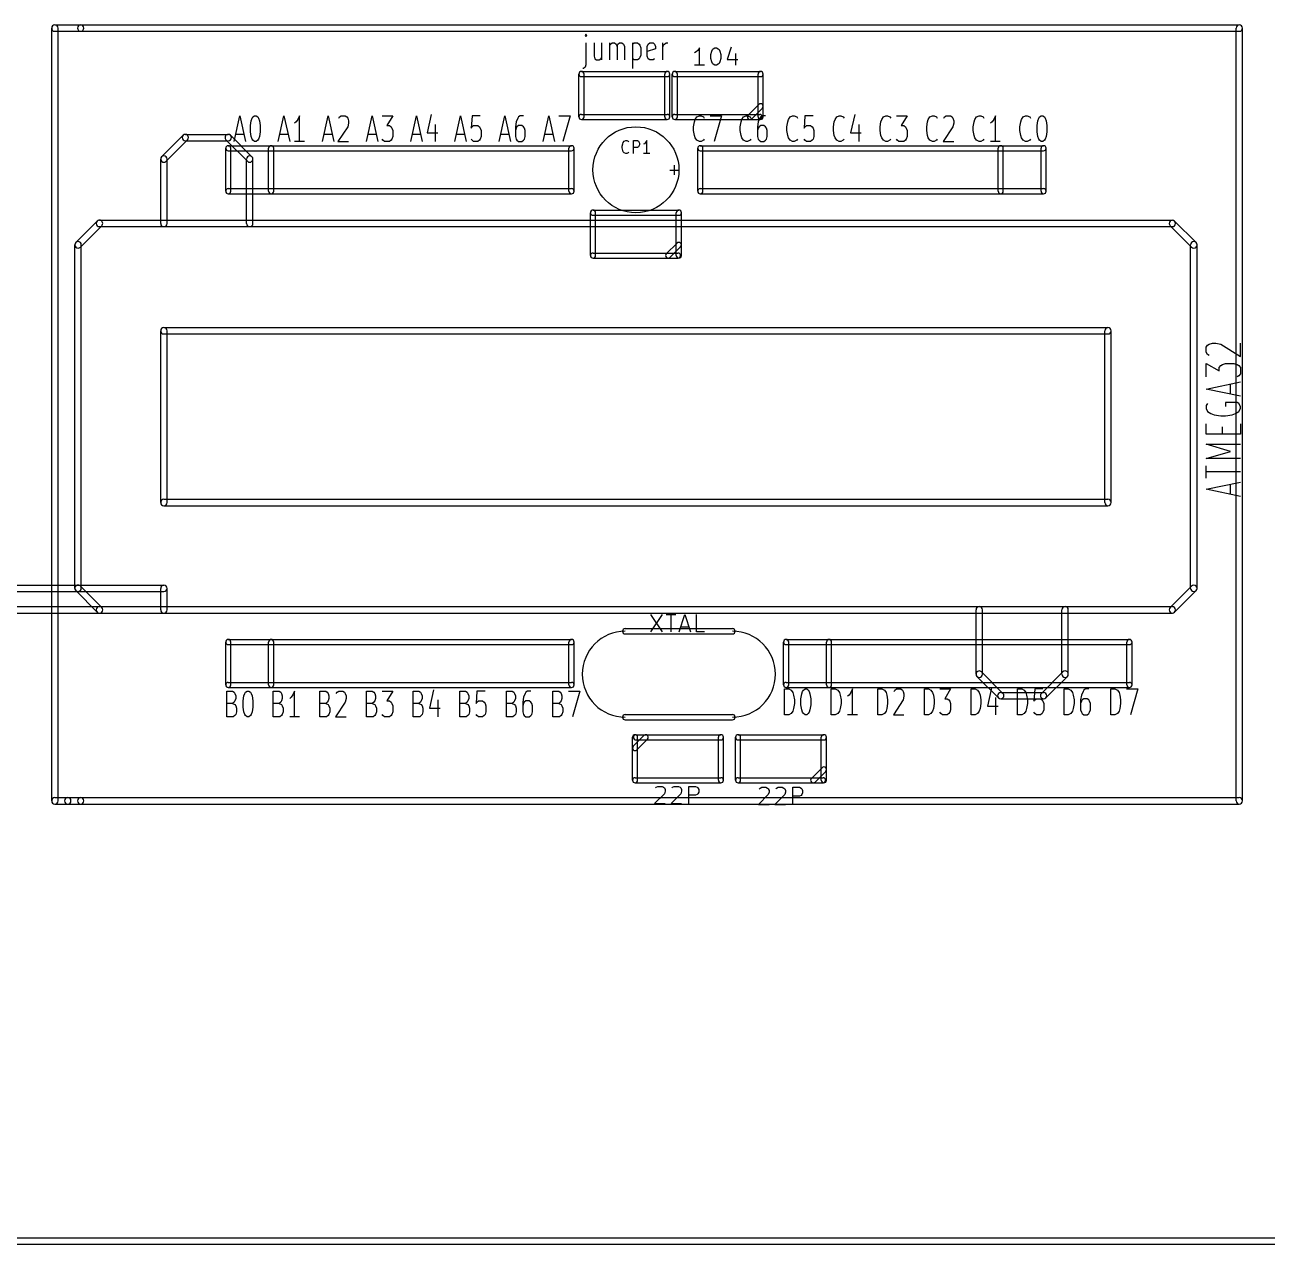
# Model space of a CAD drawing. Extents: x 6675 to 110575, y 15345 to 73745.
# Drawn here: x 53200 to 82149, y 15345 to 43745 of the extents above; entities that cross this region are included whole.
import ezdxf

# ---------------------------------------------------------------- set-up
doc = ezdxf.new("R2010")
doc.units = 0
doc.layers.add('BLACK', color=1, linetype='CONTINUOUS')

msp = doc.modelspace()

# ---------------------------------------------------------------- linework, layer by layer
at = {"layer": 'BLACK'}
for p, q in [((53900, 43745), (54500, 43745)), ((54500, 43745), (81500, 43745)), ((53825, 25670), (53825, 43670)), ((53900, 43595), (54500, 43595)), ((53975, 25670), (53975, 43670)), ((54500, 43595), (81500, 43595)), ((66276, 43527), (66257, 43499)), ((66257, 43499), (66276, 43470)), ((66295, 43499), (66276, 43527)), ((66276, 43527), (66276, 43470)), ((66276, 43470), (66295, 43499)), ((81425, 25670), (81425, 43670)), ((81575, 25670), (81575, 43670)), ((66276, 43327), (66276, 42813)), ((66466, 43327), (66466, 43013)), ((66638, 43327), (66638, 42927)), ((66828, 42927), (66828, 43327)), ((66828, 43270), (66847, 43299)), ((66847, 43299), (66885, 43327)), ((66885, 43327), (66943, 43327)), ((66943, 43327), (66981, 43299)), ((66981, 43299), (67000, 43241)), ((67000, 43241), (67019, 43299)), ((67000, 43241), (67000, 42927)), ((67019, 43299), (67057, 43327)), ((67057, 43327), (67114, 43327)), ((67114, 43327), (67152, 43299)), ((67152, 43299), (67171, 43241)), ((67171, 43241), (67171, 42927)), ((67361, 43327), (67361, 42727)), ((67361, 43299), (67399, 43327)), ((67399, 43327), (67476, 43327)), ((67476, 43327), (67514, 43299)), ((67514, 43299), (67533, 43270)), ((67533, 43270), (67552, 43213)), ((67552, 43213), (67552, 43041)), ((67704, 43241), (67723, 43299)), ((67704, 43013), (67704, 43241)), ((67895, 43184), (67704, 43127)), ((67723, 43299), (67761, 43327)), ((67761, 43327), (67838, 43327)), ((67838, 43327), (67876, 43299)), ((67876, 43299), (67895, 43241)), ((67895, 43241), (67895, 43184)), ((68066, 42927), (68066, 43327)), ((68066, 43213), (68085, 43270)), ((68085, 43270), (68104, 43299)), ((68104, 43299), (68142, 43327)), ((68142, 43327), (68181, 43327)), ((68881, 43151), (68843, 43113)), ((68919, 43208), (68881, 43151)), ((68919, 42808), (68919, 43208)), ((69205, 43132), (69224, 43170)), ((69224, 43170), (69243, 43189)), ((69243, 43189), (69281, 43208)), ((69281, 43208), (69320, 43208)), ((69320, 43208), (69358, 43189)), ((69358, 43189), (69377, 43170)), ((69377, 43170), (69396, 43132)), ((69662, 43227), (69567, 42941)), ((66466, 43013), (66485, 42956)), ((66485, 42956), (66523, 42927)), ((66523, 42927), (66581, 42927)), ((66581, 42927), (66619, 42956)), ((66619, 42956), (66638, 42984)), ((67399, 42927), (67361, 42956)), ((67476, 42927), (67399, 42927)), ((67514, 42956), (67476, 42927)), ((67533, 42984), (67514, 42956)), ((67552, 43041), (67533, 42984)), ((67723, 42956), (67704, 43013)), ((67761, 42927), (67723, 42956)), ((67838, 42927), (67761, 42927)), ((67876, 42956), (67838, 42927)), ((68843, 43113), (68805, 43094)), ((69186, 43056), (69205, 43132)), ((69186, 42960), (69186, 43056)), ((69205, 42884), (69186, 42960)), ((69224, 42846), (69205, 42884)), ((69243, 42827), (69224, 42846)), ((69377, 42846), (69358, 42827)), ((69396, 42884), (69377, 42846)), ((69396, 43132), (69415, 43056)), ((69415, 42960), (69396, 42884)), ((69415, 43056), (69415, 42960)), ((69567, 42941), (69815, 42941)), ((69758, 43075), (69758, 42808)), ((66110, 41600), (66110, 42600)), ((66170, 42660), (68170, 42660)), ((66219, 42727), (66200, 42727)), ((66257, 42756), (66219, 42727)), ((66230, 41600), (66230, 42600)), ((66276, 42813), (66257, 42756)), ((68110, 41600), (68110, 42600)), ((68230, 41600), (68230, 42600)), ((68285, 41600), (68285, 42600)), ((68345, 42660), (70345, 42660)), ((68405, 41600), (68405, 42600)), ((69034, 42808), (68805, 42808)), ((69281, 42808), (69243, 42827)), ((69320, 42808), (69281, 42808)), ((69358, 42827), (69320, 42808)), ((70285, 41600), (70285, 42600)), ((70405, 41600), (70405, 42600)), ((66170, 42540), (68170, 42540)), ((68345, 42540), (70345, 42540)), ((70302, 41892), (70053, 41643)), ((70387, 41807), (70138, 41558)), ((58075, 41027), (58208, 41627)), ((58208, 41627), (58342, 41027)), ((58456, 41399), (58475, 41513)), ((58456, 41256), (58456, 41399)), ((58475, 41513), (58494, 41570)), ((58494, 41570), (58513, 41599)), ((58513, 41599), (58551, 41627)), ((58551, 41627), (58590, 41627)), ((58590, 41627), (58628, 41599)), ((58628, 41599), (58647, 41570)), ((58647, 41570), (58666, 41513)), ((58666, 41513), (58685, 41399)), ((58685, 41399), (58685, 41256)), ((59104, 41027), (59237, 41627)), ((59237, 41627), (59371, 41027)), ((59523, 41484), (59485, 41456)), ((59561, 41541), (59523, 41484)), ((59599, 41627), (59561, 41541)), ((59599, 41027), (59599, 41627)), ((60133, 41027), (60266, 41627)), ((60266, 41627), (60400, 41027)), ((60514, 41570), (60533, 41599)), ((60533, 41599), (60571, 41627)), ((60571, 41627), (60667, 41627)), ((60667, 41627), (60705, 41599)), ((60705, 41599), (60724, 41570)), ((60724, 41570), (60743, 41513)), ((60743, 41456), (60724, 41370)), ((60743, 41513), (60743, 41456)), ((61162, 41027), (61295, 41627)), ((61295, 41627), (61429, 41027)), ((61524, 41627), (61772, 41627)), ((61772, 41627), (61638, 41399)), ((61638, 41399), (61696, 41399)), ((61696, 41399), (61734, 41370)), ((62191, 41027), (62324, 41627)), ((62324, 41627), (62458, 41027)), ((62667, 41656), (62572, 41227)), ((62763, 41427), (62763, 41027)), ((63220, 41027), (63353, 41627)), ((63353, 41627), (63487, 41027)), ((63620, 41627), (63601, 41341)), ((63811, 41627), (63620, 41627)), ((63620, 41370), (63658, 41399)), ((63658, 41399), (63754, 41399)), ((63754, 41399), (63792, 41370)), ((64249, 41027), (64382, 41627)), ((64382, 41627), (64516, 41027)), ((64649, 41484), (64630, 41370)), ((64687, 41570), (64649, 41484)), ((64706, 41399), (64668, 41370)), ((64706, 41599), (64687, 41570)), ((64744, 41627), (64706, 41599)), ((64783, 41399), (64706, 41399)), ((64821, 41627), (64744, 41627)), ((64821, 41370), (64783, 41399)), ((65278, 41027), (65411, 41627)), ((65411, 41627), (65545, 41027)), ((65640, 41627), (65907, 41627)), ((65907, 41627), (65735, 41027)), ((66170, 41660), (68170, 41660)), ((66170, 41540), (68170, 41540)), ((68345, 41660), (70325, 41660)), ((68345, 41540), (70325, 41540)), ((68785, 41370), (68804, 41484)), ((68804, 41484), (68823, 41541)), ((68823, 41541), (68861, 41599)), ((68861, 41599), (68919, 41627)), ((68919, 41627), (68957, 41627)), ((68957, 41627), (69014, 41599)), ((69014, 41599), (69033, 41570)), ((69166, 41627), (69433, 41627)), ((69433, 41627), (69261, 41027)), ((69871, 41370), (69890, 41484)), ((69890, 41484), (69909, 41541)), ((69909, 41541), (69947, 41599)), ((69947, 41599), (70005, 41627)), ((70005, 41627), (70043, 41627)), ((70043, 41627), (70100, 41599)), ((70100, 41599), (70119, 41570)), ((70290, 41484), (70271, 41370)), ((70328, 41570), (70290, 41484)), ((70347, 41399), (70309, 41370)), ((70347, 41599), (70328, 41570)), ((70385, 41627), (70347, 41599)), ((70424, 41399), (70347, 41399)), ((70462, 41627), (70385, 41627)), ((70462, 41370), (70424, 41399)), ((70957, 41370), (70976, 41484)), ((70976, 41484), (70995, 41541)), ((70995, 41541), (71033, 41599)), ((71033, 41599), (71091, 41627)), ((71091, 41627), (71129, 41627)), ((71129, 41627), (71186, 41599)), ((71186, 41599), (71205, 41570)), ((71376, 41627), (71357, 41341)), ((71567, 41627), (71376, 41627)), ((71376, 41370), (71414, 41399)), ((71414, 41399), (71510, 41399)), ((71510, 41399), (71548, 41370)), ((72043, 41370), (72062, 41484)), ((72062, 41484), (72081, 41541)), ((72081, 41541), (72119, 41599)), ((72119, 41599), (72177, 41627)), ((72177, 41627), (72215, 41627)), ((72215, 41627), (72272, 41599)), ((72272, 41599), (72291, 41570)), ((72538, 41656), (72443, 41227)), ((72634, 41427), (72634, 41027)), ((73129, 41370), (73148, 41484)), ((73148, 41484), (73167, 41541)), ((73167, 41541), (73205, 41599)), ((73205, 41599), (73263, 41627)), ((73263, 41627), (73301, 41627)), ((73301, 41627), (73358, 41599)), ((73358, 41599), (73377, 41570)), ((73510, 41627), (73758, 41627)), ((73758, 41627), (73624, 41399)), ((73624, 41399), (73682, 41399)), ((73682, 41399), (73720, 41370)), ((74215, 41370), (74234, 41484)), ((74234, 41484), (74253, 41541)), ((74253, 41541), (74291, 41599)), ((74291, 41599), (74349, 41627)), ((74349, 41627), (74387, 41627)), ((74387, 41627), (74444, 41599)), ((74444, 41599), (74463, 41570)), ((74615, 41570), (74634, 41599)), ((74634, 41599), (74672, 41627)), ((74672, 41627), (74768, 41627)), ((74768, 41627), (74806, 41599)), ((74806, 41599), (74825, 41570)), ((74825, 41570), (74844, 41513)), ((74844, 41456), (74825, 41370)), ((74844, 41513), (74844, 41456)), ((75301, 41370), (75320, 41484)), ((75320, 41484), (75339, 41541)), ((75339, 41541), (75377, 41599)), ((75377, 41599), (75435, 41627)), ((75435, 41627), (75473, 41627)), ((75473, 41627), (75530, 41599)), ((75530, 41599), (75549, 41570)), ((75739, 41484), (75701, 41456)), ((75777, 41541), (75739, 41484)), ((75815, 41627), (75777, 41541)), ((75815, 41027), (75815, 41627)), ((76387, 41370), (76406, 41484)), ((76406, 41484), (76425, 41541)), ((76425, 41541), (76463, 41599)), ((76463, 41599), (76521, 41627)), ((76521, 41627), (76559, 41627)), ((76559, 41627), (76616, 41599)), ((76616, 41599), (76635, 41570)), ((76787, 41399), (76806, 41513)), ((76787, 41256), (76787, 41399)), ((76806, 41513), (76825, 41570)), ((76825, 41570), (76844, 41599)), ((76844, 41599), (76882, 41627)), ((76882, 41627), (76921, 41627)), ((76921, 41627), (76959, 41599)), ((76959, 41599), (76978, 41570)), ((76978, 41570), (76997, 41513)), ((76997, 41513), (77016, 41399)), ((77016, 41399), (77016, 41256)), ((56887, 41173), (56387, 40673)), ((56940, 41195), (57940, 41195)), ((58493, 40673), (57993, 41173)), ((58113, 41199), (58304, 41199)), ((58475, 41141), (58456, 41256)), ((58494, 41084), (58475, 41141)), ((58666, 41141), (58647, 41084)), ((58685, 41256), (58666, 41141)), ((59142, 41199), (59333, 41199)), ((60171, 41199), (60362, 41199)), ((60724, 41370), (60495, 41027)), ((61200, 41199), (61391, 41199)), ((61734, 41370), (61753, 41341)), ((61753, 41341), (61772, 41284)), ((61772, 41141), (61753, 41084)), ((61772, 41284), (61772, 41141)), ((62229, 41199), (62420, 41199)), ((62572, 41227), (62820, 41227)), ((63258, 41199), (63449, 41199)), ((63601, 41341), (63620, 41370)), ((63792, 41370), (63811, 41341)), ((63811, 41341), (63830, 41284)), ((63830, 41141), (63811, 41084)), ((63830, 41284), (63830, 41141)), ((64287, 41199), (64478, 41199)), ((64630, 41370), (64630, 41141)), ((64649, 41341), (64630, 41284)), ((64630, 41141), (64649, 41084)), ((64668, 41370), (64649, 41341)), ((64840, 41341), (64821, 41370)), ((64859, 41284), (64840, 41341)), ((64840, 41084), (64859, 41141)), ((64859, 41141), (64859, 41284)), ((65316, 41199), (65507, 41199)), ((68785, 41284), (68785, 41370)), ((68804, 41170), (68785, 41284)), ((68823, 41113), (68804, 41170)), ((68861, 41056), (68823, 41113)), ((69871, 41284), (69871, 41370)), ((69890, 41170), (69871, 41284)), ((69909, 41113), (69890, 41170)), ((69947, 41056), (69909, 41113)), ((70271, 41370), (70271, 41141)), ((70290, 41341), (70271, 41284)), ((70271, 41141), (70290, 41084)), ((70309, 41370), (70290, 41341)), ((70481, 41341), (70462, 41370)), ((70500, 41284), (70481, 41341)), ((70481, 41084), (70500, 41141)), ((70500, 41141), (70500, 41284)), ((70957, 41284), (70957, 41370)), ((70976, 41170), (70957, 41284)), ((70995, 41113), (70976, 41170)), ((71033, 41056), (70995, 41113)), ((71357, 41341), (71376, 41370)), ((71548, 41370), (71567, 41341)), ((71567, 41341), (71586, 41284)), ((71586, 41141), (71567, 41084)), ((71586, 41284), (71586, 41141)), ((72043, 41284), (72043, 41370)), ((72062, 41170), (72043, 41284)), ((72081, 41113), (72062, 41170)), ((72119, 41056), (72081, 41113)), ((72443, 41227), (72691, 41227)), ((73129, 41284), (73129, 41370)), ((73148, 41170), (73129, 41284)), ((73167, 41113), (73148, 41170)), ((73205, 41056), (73167, 41113)), ((73720, 41370), (73739, 41341)), ((73739, 41341), (73758, 41284)), ((73758, 41141), (73739, 41084)), ((73758, 41284), (73758, 41141)), ((74215, 41284), (74215, 41370)), ((74234, 41170), (74215, 41284)), ((74253, 41113), (74234, 41170)), ((74291, 41056), (74253, 41113)), ((74825, 41370), (74596, 41027)), ((75301, 41284), (75301, 41370)), ((75320, 41170), (75301, 41284)), ((75339, 41113), (75320, 41170)), ((75377, 41056), (75339, 41113)), ((76387, 41284), (76387, 41370)), ((76406, 41170), (76387, 41284)), ((76425, 41113), (76406, 41170)), ((76463, 41056), (76425, 41113)), ((76806, 41141), (76787, 41256)), ((76825, 41084), (76806, 41141)), ((76997, 41141), (76978, 41084)), ((77016, 41256), (76997, 41141)), ((56993, 41067), (56493, 40567)), ((56940, 41045), (57940, 41045)), ((57880, 39870), (57880, 40870)), ((58387, 40567), (57887, 41067)), ((57940, 40930), (65940, 40930)), ((58000, 39870), (58000, 40870)), ((58513, 41056), (58494, 41084)), ((58551, 41027), (58513, 41056)), ((58590, 41027), (58551, 41027)), ((58628, 41056), (58590, 41027)), ((58647, 41084), (58628, 41056)), ((58880, 39870), (58880, 40870)), ((59000, 39870), (59000, 40870)), ((59714, 41027), (59485, 41027)), ((60495, 41027), (60743, 41027)), ((61543, 41056), (61524, 41084)), ((61581, 41027), (61543, 41056)), ((61696, 41027), (61581, 41027)), ((61734, 41056), (61696, 41027)), ((61753, 41084), (61734, 41056)), ((63620, 41056), (63601, 41084)), ((63658, 41027), (63620, 41056)), ((63754, 41027), (63658, 41027)), ((63792, 41056), (63754, 41027)), ((63811, 41084), (63792, 41056)), ((64649, 41084), (64668, 41056)), ((64668, 41056), (64706, 41027)), ((64706, 41027), (64783, 41027)), ((64783, 41027), (64821, 41056)), ((64821, 41056), (64840, 41084)), ((65880, 39870), (65880, 40870)), ((66000, 39870), (66000, 40870)), ((67119, 40920), (67131, 40977)), ((67119, 40877), (67119, 40920)), ((67131, 40820), (67119, 40877)), ((67131, 40977), (67142, 41006)), ((67142, 40791), (67131, 40820)), ((67142, 41006), (67166, 41034)), ((67166, 41034), (67202, 41049)), ((67202, 41049), (67226, 41049)), ((67226, 41049), (67261, 41034)), ((67261, 41034), (67273, 41020)), ((67381, 40749), (67381, 41049)), ((67381, 41049), (67476, 41049)), ((67476, 40891), (67381, 40891)), ((67476, 41049), (67500, 41034)), ((67500, 40906), (67476, 40891)), ((67500, 41034), (67511, 41020)), ((67511, 40920), (67500, 40906)), ((67511, 41020), (67523, 40991)), ((67523, 40949), (67511, 40920)), ((67523, 40991), (67523, 40949)), ((67642, 40977), (67619, 40963)), ((67666, 41006), (67642, 40977)), ((67690, 41049), (67666, 41006)), ((67690, 40749), (67690, 41049)), ((68919, 41027), (68861, 41056)), ((68880, 39870), (68880, 40870)), ((68957, 41027), (68919, 41027)), ((68940, 40930), (76940, 40930)), ((69014, 41056), (68957, 41027)), ((69000, 39870), (69000, 40870)), ((69033, 41084), (69014, 41056)), ((70005, 41027), (69947, 41056)), ((70043, 41027), (70005, 41027)), ((70100, 41056), (70043, 41027)), ((70119, 41084), (70100, 41056)), ((70290, 41084), (70309, 41056)), ((70309, 41056), (70347, 41027)), ((70347, 41027), (70424, 41027)), ((70424, 41027), (70462, 41056)), ((70462, 41056), (70481, 41084)), ((71091, 41027), (71033, 41056)), ((71129, 41027), (71091, 41027)), ((71186, 41056), (71129, 41027)), ((71205, 41084), (71186, 41056)), ((71376, 41056), (71357, 41084)), ((71414, 41027), (71376, 41056)), ((71510, 41027), (71414, 41027)), ((71548, 41056), (71510, 41027)), ((71567, 41084), (71548, 41056)), ((72177, 41027), (72119, 41056)), ((72215, 41027), (72177, 41027)), ((72272, 41056), (72215, 41027)), ((72291, 41084), (72272, 41056)), ((73263, 41027), (73205, 41056)), ((73301, 41027), (73263, 41027)), ((73358, 41056), (73301, 41027)), ((73377, 41084), (73358, 41056)), ((73529, 41056), (73510, 41084)), ((73567, 41027), (73529, 41056)), ((73682, 41027), (73567, 41027)), ((73720, 41056), (73682, 41027)), ((73739, 41084), (73720, 41056)), ((74349, 41027), (74291, 41056)), ((74387, 41027), (74349, 41027)), ((74444, 41056), (74387, 41027)), ((74463, 41084), (74444, 41056)), ((74596, 41027), (74844, 41027)), ((75435, 41027), (75377, 41056)), ((75473, 41027), (75435, 41027)), ((75530, 41056), (75473, 41027)), ((75549, 41084), (75530, 41056)), ((75930, 41027), (75701, 41027)), ((75880, 39870), (75880, 40870)), ((76000, 39870), (76000, 40870)), ((76521, 41027), (76463, 41056)), ((76559, 41027), (76521, 41027)), ((76616, 41056), (76559, 41027)), ((76635, 41084), (76616, 41056)), ((76844, 41056), (76825, 41084)), ((76882, 41027), (76844, 41056)), ((76880, 39870), (76880, 40870)), ((76921, 41027), (76882, 41027)), ((76959, 41056), (76921, 41027)), ((76978, 41084), (76959, 41056)), ((77000, 39870), (77000, 40870)), ((56365, 39120), (56365, 40620)), ((56515, 39120), (56515, 40620)), ((57940, 40810), (65940, 40810)), ((58365, 39120), (58365, 40620)), ((58515, 39120), (58515, 40620)), ((67166, 40763), (67142, 40791)), ((67202, 40749), (67166, 40763)), ((67226, 40749), (67202, 40749)), ((67261, 40763), (67226, 40749)), ((67273, 40777), (67261, 40763)), ((67761, 40749), (67619, 40749)), ((68940, 40810), (76940, 40810)), ((68226, 40363), (68455, 40363)), ((68341, 40249), (68341, 40477)), ((57940, 39930), (65940, 39930)), ((57940, 39810), (65940, 39810)), ((68940, 39930), (76940, 39930)), ((68940, 39810), (76940, 39810)), ((66440, 39430), (68440, 39430)), ((54387, 38673), (54887, 39173)), ((54940, 39195), (79940, 39195)), ((66380, 38370), (66380, 39370)), ((66440, 39310), (68440, 39310)), ((66500, 38370), (66500, 39370)), ((68380, 38370), (68380, 39370)), ((68500, 38370), (68500, 39370)), ((79993, 39173), (80493, 38673)), ((54493, 38567), (54993, 39067)), ((54940, 39045), (79940, 39045)), ((79887, 39067), (80387, 38567)), ((54365, 30620), (54365, 38620)), ((54515, 30620), (54515, 38620)), ((68397, 38662), (68148, 38413)), ((68482, 38577), (68233, 38328)), ((80365, 30620), (80365, 38620)), ((80515, 30620), (80515, 38620)), ((66440, 38430), (68420, 38430)), ((66440, 38310), (68420, 38310)), ((56365, 32620), (56365, 36620)), ((56440, 36695), (78440, 36695)), ((56440, 36545), (78440, 36545)), ((56515, 32620), (56515, 36620)), ((78365, 32620), (78365, 36620)), ((78515, 32620), (78515, 36620)), ((80724, 36237), (80762, 36284)), ((80724, 36118), (80724, 36237)), ((80762, 36284), (80800, 36308)), ((80800, 36308), (80876, 36332)), ((80876, 36332), (80952, 36332)), ((80952, 36332), (81067, 36308)), ((81067, 36308), (81524, 36022)), ((81524, 36022), (81524, 36332)), ((80762, 36070), (80724, 36118)), ((80800, 36046), (80762, 36070)), ((80724, 35546), (80724, 35856)), ((80724, 35856), (81029, 35689)), ((81029, 35761), (81067, 35808)), ((81029, 35689), (81029, 35761)), ((81067, 35808), (81105, 35832)), ((81105, 35832), (81181, 35856)), ((81181, 35856), (81371, 35856)), ((81371, 35856), (81448, 35832)), ((81448, 35832), (81486, 35808)), ((81486, 35808), (81524, 35761)), ((81524, 35618), (81486, 35570)), ((81524, 35761), (81524, 35618)), ((80724, 35260), (81524, 35427)), ((81295, 35141), (81295, 35379)), ((81486, 35570), (81448, 35546)), ((81524, 35094), (80724, 35260)), ((80762, 34927), (80724, 34879)), ((80724, 34879), (80724, 34808)), ((80724, 34808), (80762, 34736)), ((81448, 34951), (81181, 34951)), ((81181, 34951), (81181, 34856)), ((81486, 34927), (81448, 34951)), ((81524, 34856), (81486, 34927)), ((81486, 34736), (81524, 34808)), ((81524, 34808), (81524, 34856)), ((80724, 34213), (80724, 34451)), ((80762, 34736), (80838, 34689)), ((80838, 34689), (80914, 34665)), ((80914, 34665), (81067, 34641)), ((81067, 34641), (81181, 34641)), ((81181, 34641), (81333, 34665)), ((81333, 34665), (81410, 34689)), ((81410, 34689), (81486, 34736)), ((81524, 34451), (81524, 34213)), ((81524, 34213), (80724, 34213)), ((81105, 34213), (81105, 34380)), ((81295, 33809), (80724, 33975)), ((80724, 33975), (81524, 33975)), ((80724, 33642), (81295, 33809)), ((81524, 33642), (80724, 33642)), ((80724, 33190), (80724, 33475)), ((81524, 33332), (80724, 33332)), ((80724, 32927), (81524, 33094)), ((81295, 32808), (81295, 33046)), ((81524, 32761), (80724, 32927)), ((56440, 32695), (78440, 32695)), ((56440, 32545), (78440, 32545)), ((52440, 30695), (56440, 30695)), ((52440, 30545), (56440, 30545)), ((54887, 30067), (54387, 30567)), ((54993, 30173), (54493, 30673)), ((56365, 30120), (56365, 30620)), ((56515, 30120), (56515, 30620)), ((80387, 30673), (79887, 30173)), ((80493, 30567), (79993, 30067)), ((52440, 30195), (54940, 30195)), ((54940, 30195), (79940, 30195)), ((75365, 28620), (75365, 30120)), ((75515, 28620), (75515, 30120)), ((77365, 28620), (77365, 30120)), ((77515, 28620), (77515, 30120)), ((52440, 30045), (54940, 30045)), ((54940, 30045), (79940, 30045)), ((67781, 30008), (68048, 29608)), ((68048, 30008), (67781, 29608)), ((68143, 30008), (68372, 30008)), ((68257, 29608), (68257, 30008)), ((68448, 29608), (68581, 30008)), ((68581, 30008), (68715, 29608)), ((68848, 29608), (68848, 30008)), ((67190, 29682), (69690, 29682)), ((67190, 29558), (69690, 29558)), ((68486, 29722), (68677, 29722)), ((69039, 29608), (68848, 29608)), ((57880, 28370), (57880, 29370)), ((57940, 29430), (65940, 29430)), ((57940, 29310), (65940, 29310)), ((58000, 28370), (58000, 29370)), ((58880, 28370), (58880, 29370)), ((59000, 28370), (59000, 29370)), ((65880, 28370), (65880, 29370)), ((66000, 28370), (66000, 29370)), ((70880, 28370), (70880, 29370)), ((70940, 29430), (78940, 29430)), ((70940, 29310), (78940, 29310)), ((71000, 28370), (71000, 29370)), ((71880, 28370), (71880, 29370)), ((72000, 28370), (72000, 29370)), ((78880, 28370), (78880, 29370)), ((79000, 28370), (79000, 29370)), ((75993, 28173), (75493, 28673)), ((77387, 28673), (76887, 28173)), ((57940, 28430), (65940, 28430)), ((70940, 28430), (78940, 28430)), ((75887, 28067), (75387, 28567)), ((77493, 28567), (76993, 28067)), ((57904, 27627), (57904, 28227)), ((57904, 28227), (58038, 28227)), ((57940, 28310), (65940, 28310)), ((58038, 28227), (58076, 28199)), ((58076, 28199), (58095, 28170)), ((58095, 28170), (58114, 28113)), ((58114, 28113), (58114, 28056)), ((58285, 27999), (58304, 28113)), ((58304, 28113), (58323, 28170)), ((58323, 28170), (58342, 28199)), ((58342, 28199), (58380, 28227)), ((58380, 28227), (58419, 28227)), ((58419, 28227), (58457, 28199)), ((58457, 28199), (58476, 28170)), ((58476, 28170), (58495, 28113)), ((58495, 28113), (58514, 27999)), ((58990, 27627), (58990, 28227)), ((58990, 28227), (59124, 28227)), ((59124, 28227), (59162, 28199)), ((59162, 28199), (59181, 28170)), ((59181, 28170), (59200, 28113)), ((59200, 28113), (59200, 28056)), ((59409, 28084), (59371, 28056)), ((59447, 28141), (59409, 28084)), ((59485, 28227), (59447, 28141)), ((59485, 27627), (59485, 28227)), ((60076, 27627), (60076, 28227)), ((60076, 28227), (60210, 28227)), ((60210, 28227), (60248, 28199)), ((60248, 28199), (60267, 28170)), ((60267, 28170), (60286, 28113)), ((60286, 28113), (60286, 28056)), ((60457, 28170), (60476, 28199)), ((60476, 28199), (60514, 28227)), ((60514, 28227), (60610, 28227)), ((60610, 28227), (60648, 28199)), ((60648, 28199), (60667, 28170)), ((60667, 28170), (60686, 28113)), ((60686, 28113), (60686, 28056)), ((61162, 27627), (61162, 28227)), ((61162, 28227), (61296, 28227)), ((61296, 28227), (61334, 28199)), ((61334, 28199), (61353, 28170)), ((61353, 28170), (61372, 28113)), ((61372, 28113), (61372, 28056)), ((61524, 28227), (61772, 28227)), ((61772, 28227), (61638, 27999)), ((62248, 27627), (62248, 28227)), ((62248, 28227), (62382, 28227)), ((62382, 28227), (62420, 28199)), ((62420, 28199), (62439, 28170)), ((62439, 28170), (62458, 28113)), ((62458, 28113), (62458, 28056)), ((62724, 28256), (62629, 27827)), ((63334, 27627), (63334, 28227)), ((63334, 28227), (63468, 28227)), ((63468, 28227), (63506, 28199)), ((63506, 28199), (63525, 28170)), ((63525, 28170), (63544, 28113)), ((63544, 28113), (63544, 28056)), ((63734, 28227), (63715, 27941)), ((63925, 28227), (63734, 28227)), ((64420, 27627), (64420, 28227)), ((64420, 28227), (64554, 28227)), ((64554, 28227), (64592, 28199)), ((64592, 28199), (64611, 28170)), ((64611, 28170), (64630, 28113)), ((64630, 28113), (64630, 28056)), ((64820, 28084), (64801, 27970)), ((64858, 28170), (64820, 28084)), ((64877, 28199), (64858, 28170)), ((64915, 28227), (64877, 28199)), ((64992, 28227), (64915, 28227)), ((65506, 27627), (65506, 28227)), ((65506, 28227), (65640, 28227)), ((65640, 28227), (65678, 28199)), ((65678, 28199), (65697, 28170)), ((65697, 28170), (65716, 28113)), ((65716, 28113), (65716, 28056)), ((65868, 28227), (66135, 28227)), ((66135, 28227), (65963, 27627)), ((70904, 27677), (70904, 28277)), ((70904, 28277), (70999, 28277)), ((70940, 28310), (78940, 28310)), ((70999, 28277), (71057, 28249)), ((71057, 28249), (71095, 28191)), ((71095, 28191), (71114, 28134)), ((71114, 28134), (71133, 28020)), ((71285, 28049), (71304, 28163)), ((71304, 28163), (71323, 28220)), ((71323, 28220), (71342, 28249)), ((71342, 28249), (71380, 28277)), ((71380, 28277), (71419, 28277)), ((71419, 28277), (71457, 28249)), ((71457, 28249), (71476, 28220)), ((71476, 28220), (71495, 28163)), ((71495, 28163), (71514, 28049)), ((71990, 27677), (71990, 28277)), ((71990, 28277), (72085, 28277)), ((72085, 28277), (72143, 28249)), ((72143, 28249), (72181, 28191)), ((72181, 28191), (72200, 28134)), ((72200, 28134), (72219, 28020)), ((72409, 28134), (72371, 28106)), ((72447, 28191), (72409, 28134)), ((72485, 28277), (72447, 28191)), ((72485, 27677), (72485, 28277)), ((73076, 27677), (73076, 28277)), ((73076, 28277), (73171, 28277)), ((73171, 28277), (73229, 28249)), ((73229, 28249), (73267, 28191)), ((73267, 28191), (73286, 28134)), ((73286, 28134), (73305, 28020)), ((73457, 28220), (73476, 28249)), ((73476, 28249), (73514, 28277)), ((73514, 28277), (73610, 28277)), ((73610, 28277), (73648, 28249)), ((73648, 28249), (73667, 28220)), ((73667, 28220), (73686, 28163)), ((73686, 28106), (73667, 28020)), ((73686, 28163), (73686, 28106)), ((74162, 27677), (74162, 28277)), ((74162, 28277), (74257, 28277)), ((74257, 28277), (74315, 28249)), ((74315, 28249), (74353, 28191)), ((74353, 28191), (74372, 28134)), ((74372, 28134), (74391, 28020)), ((74524, 28277), (74772, 28277)), ((74772, 28277), (74638, 28049)), ((75248, 27677), (75248, 28277)), ((75248, 28277), (75343, 28277)), ((75343, 28277), (75401, 28249)), ((75401, 28249), (75439, 28191)), ((75439, 28191), (75458, 28134)), ((75458, 28134), (75477, 28020)), ((75724, 28306), (75629, 27877)), ((75940, 28195), (76940, 28195)), ((76334, 27677), (76334, 28277)), ((76334, 28277), (76429, 28277)), ((76429, 28277), (76487, 28249)), ((76487, 28249), (76525, 28191)), ((76525, 28191), (76544, 28134)), ((76544, 28134), (76563, 28020)), ((76734, 28277), (76715, 27991)), ((76925, 28277), (76734, 28277)), ((77420, 27677), (77420, 28277)), ((77420, 28277), (77515, 28277)), ((77515, 28277), (77573, 28249)), ((77573, 28249), (77611, 28191)), ((77611, 28191), (77630, 28134)), ((77630, 28134), (77649, 28020)), ((77820, 28134), (77801, 28020)), ((77858, 28220), (77820, 28134)), ((77877, 28249), (77858, 28220)), ((77915, 28277), (77877, 28249)), ((77992, 28277), (77915, 28277)), ((78506, 27677), (78506, 28277)), ((78506, 28277), (78601, 28277)), ((78601, 28277), (78659, 28249)), ((78659, 28249), (78697, 28191)), ((78697, 28191), (78716, 28134)), ((78716, 28134), (78735, 28020)), ((78868, 28277), (79135, 28277)), ((79135, 28277), (78963, 27677)), ((58038, 27941), (57904, 27941)), ((58076, 27970), (58038, 27941)), ((58038, 27941), (58095, 27913)), ((58095, 27999), (58076, 27970)), ((58114, 28056), (58095, 27999)), ((58095, 27913), (58114, 27884)), ((58114, 27884), (58133, 27827)), ((58133, 27827), (58133, 27741)), ((58285, 27856), (58285, 27999)), ((58304, 27741), (58285, 27856)), ((58514, 27856), (58495, 27741)), ((58514, 27999), (58514, 27856)), ((59124, 27941), (58990, 27941)), ((59162, 27970), (59124, 27941)), ((59124, 27941), (59181, 27913)), ((59181, 27999), (59162, 27970)), ((59200, 28056), (59181, 27999)), ((59181, 27913), (59200, 27884)), ((59200, 27884), (59219, 27827)), ((59219, 27827), (59219, 27741)), ((60210, 27941), (60076, 27941)), ((60248, 27970), (60210, 27941)), ((60210, 27941), (60267, 27913)), ((60267, 27999), (60248, 27970)), ((60286, 28056), (60267, 27999)), ((60267, 27913), (60286, 27884)), ((60286, 27884), (60305, 27827)), ((60305, 27827), (60305, 27741)), ((60667, 27970), (60438, 27627)), ((60686, 28056), (60667, 27970)), ((61296, 27941), (61162, 27941)), ((61334, 27970), (61296, 27941)), ((61296, 27941), (61353, 27913)), ((61353, 27999), (61334, 27970)), ((61372, 28056), (61353, 27999)), ((61353, 27913), (61372, 27884)), ((61372, 27884), (61391, 27827)), ((61391, 27827), (61391, 27741)), ((61638, 27999), (61696, 27999)), ((61696, 27999), (61734, 27970)), ((61734, 27970), (61753, 27941)), ((61753, 27941), (61772, 27884)), ((61772, 27884), (61772, 27741)), ((62382, 27941), (62248, 27941)), ((62420, 27970), (62382, 27941)), ((62382, 27941), (62439, 27913)), ((62439, 27999), (62420, 27970)), ((62458, 28056), (62439, 27999)), ((62439, 27913), (62458, 27884)), ((62458, 27884), (62477, 27827)), ((62477, 27827), (62477, 27741)), ((62629, 27827), (62877, 27827)), ((62820, 28027), (62820, 27627)), ((63468, 27941), (63334, 27941)), ((63506, 27970), (63468, 27941)), ((63468, 27941), (63525, 27913)), ((63525, 27999), (63506, 27970)), ((63544, 28056), (63525, 27999)), ((63525, 27913), (63544, 27884)), ((63544, 27884), (63563, 27827)), ((63563, 27827), (63563, 27741)), ((63715, 27941), (63734, 27970)), ((63734, 27970), (63772, 27999)), ((63772, 27999), (63868, 27999)), ((63868, 27999), (63906, 27970)), ((63906, 27970), (63925, 27941)), ((63925, 27941), (63944, 27884)), ((63944, 27884), (63944, 27741)), ((64554, 27941), (64420, 27941)), ((64592, 27970), (64554, 27941)), ((64554, 27941), (64611, 27913)), ((64611, 27999), (64592, 27970)), ((64630, 28056), (64611, 27999)), ((64611, 27913), (64630, 27884)), ((64630, 27884), (64649, 27827)), ((64649, 27827), (64649, 27741)), ((64801, 27970), (64801, 27741)), ((64820, 27941), (64801, 27884)), ((64839, 27970), (64820, 27941)), ((64877, 27999), (64839, 27970)), ((64954, 27999), (64877, 27999)), ((64992, 27970), (64954, 27999)), ((65011, 27941), (64992, 27970)), ((65030, 27884), (65011, 27941)), ((65030, 27741), (65030, 27884)), ((65640, 27941), (65506, 27941)), ((65678, 27970), (65640, 27941)), ((65640, 27941), (65697, 27913)), ((65697, 27999), (65678, 27970)), ((65716, 28056), (65697, 27999)), ((65697, 27913), (65716, 27884)), ((65716, 27884), (65735, 27827)), ((65735, 27827), (65735, 27741)), ((71114, 27820), (71095, 27763)), ((71133, 27934), (71114, 27820)), ((71133, 28020), (71133, 27934)), ((71285, 27906), (71285, 28049)), ((71304, 27791), (71285, 27906)), ((71323, 27734), (71304, 27791)), ((71495, 27791), (71476, 27734)), ((71514, 27906), (71495, 27791)), ((71514, 28049), (71514, 27906)), ((72200, 27820), (72181, 27763)), ((72219, 27934), (72200, 27820)), ((72219, 28020), (72219, 27934)), ((73286, 27820), (73267, 27763)), ((73305, 27934), (73286, 27820)), ((73305, 28020), (73305, 27934)), ((73667, 28020), (73438, 27677)), ((74372, 27820), (74353, 27763)), ((74391, 27934), (74372, 27820)), ((74391, 28020), (74391, 27934)), ((74638, 28049), (74696, 28049)), ((74696, 28049), (74734, 28020)), ((74734, 28020), (74753, 27991)), ((74753, 27991), (74772, 27934)), ((74772, 27791), (74753, 27734)), ((74772, 27934), (74772, 27791)), ((75458, 27820), (75439, 27763)), ((75477, 27934), (75458, 27820)), ((75477, 28020), (75477, 27934)), ((75629, 27877), (75877, 27877)), ((75820, 28077), (75820, 27677)), ((75940, 28045), (76940, 28045)), ((76544, 27820), (76525, 27763)), ((76563, 27934), (76544, 27820)), ((76563, 28020), (76563, 27934)), ((76715, 27991), (76734, 28020)), ((76734, 28020), (76772, 28049)), ((76772, 28049), (76868, 28049)), ((76868, 28049), (76906, 28020)), ((76906, 28020), (76925, 27991)), ((76925, 27991), (76944, 27934)), ((76944, 27791), (76925, 27734)), ((76944, 27934), (76944, 27791)), ((77630, 27820), (77611, 27763)), ((77649, 27934), (77630, 27820)), ((77649, 28020), (77649, 27934)), ((77801, 28020), (77801, 27791)), ((77820, 27991), (77801, 27934)), ((77801, 27791), (77820, 27734)), ((77839, 28020), (77820, 27991)), ((77877, 28049), (77839, 28020)), ((77954, 28049), (77877, 28049)), ((77992, 28020), (77954, 28049)), ((78011, 27991), (77992, 28020)), ((78030, 27934), (78011, 27991)), ((78011, 27734), (78030, 27791)), ((78030, 27791), (78030, 27934)), ((78716, 27820), (78697, 27763)), ((78735, 27934), (78716, 27820)), ((78735, 28020), (78735, 27934)), ((58057, 27627), (57904, 27627)), ((58095, 27656), (58057, 27627)), ((58114, 27684), (58095, 27656)), ((58133, 27741), (58114, 27684)), ((58323, 27684), (58304, 27741)), ((58342, 27656), (58323, 27684)), ((58380, 27627), (58342, 27656)), ((58419, 27627), (58380, 27627)), ((58457, 27656), (58419, 27627)), ((58476, 27684), (58457, 27656)), ((58495, 27741), (58476, 27684)), ((59143, 27627), (58990, 27627)), ((59181, 27656), (59143, 27627)), ((59200, 27684), (59181, 27656)), ((59219, 27741), (59200, 27684)), ((59600, 27627), (59371, 27627)), ((60229, 27627), (60076, 27627)), ((60267, 27656), (60229, 27627)), ((60286, 27684), (60267, 27656)), ((60305, 27741), (60286, 27684)), ((60438, 27627), (60686, 27627)), ((61315, 27627), (61162, 27627)), ((61353, 27656), (61315, 27627)), ((61372, 27684), (61353, 27656)), ((61391, 27741), (61372, 27684)), ((61543, 27656), (61524, 27684)), ((61581, 27627), (61543, 27656)), ((61696, 27627), (61581, 27627)), ((61734, 27656), (61696, 27627)), ((61753, 27684), (61734, 27656)), ((61772, 27741), (61753, 27684)), ((62401, 27627), (62248, 27627)), ((62439, 27656), (62401, 27627)), ((62458, 27684), (62439, 27656)), ((62477, 27741), (62458, 27684)), ((63487, 27627), (63334, 27627)), ((63525, 27656), (63487, 27627)), ((63544, 27684), (63525, 27656)), ((63563, 27741), (63544, 27684)), ((63734, 27656), (63715, 27684)), ((63772, 27627), (63734, 27656)), ((63868, 27627), (63772, 27627)), ((63906, 27656), (63868, 27627)), ((63925, 27684), (63906, 27656)), ((63944, 27741), (63925, 27684)), ((64573, 27627), (64420, 27627)), ((64611, 27656), (64573, 27627)), ((64630, 27684), (64611, 27656)), ((64649, 27741), (64630, 27684)), ((64801, 27741), (64820, 27684)), ((64820, 27684), (64839, 27656)), ((64839, 27656), (64877, 27627)), ((64877, 27627), (64954, 27627)), ((64954, 27627), (64992, 27656)), ((64992, 27656), (65011, 27684)), ((65011, 27684), (65030, 27741)), ((65659, 27627), (65506, 27627)), ((65697, 27656), (65659, 27627)), ((65716, 27684), (65697, 27656)), ((65735, 27741), (65716, 27684)), ((67190, 27682), (69690, 27682)), ((67190, 27558), (69690, 27558)), ((70999, 27677), (70904, 27677)), ((71057, 27706), (70999, 27677)), ((71095, 27763), (71057, 27706)), ((71342, 27706), (71323, 27734)), ((71380, 27677), (71342, 27706)), ((71419, 27677), (71380, 27677)), ((71457, 27706), (71419, 27677)), ((71476, 27734), (71457, 27706)), ((72085, 27677), (71990, 27677)), ((72143, 27706), (72085, 27677)), ((72181, 27763), (72143, 27706)), ((72600, 27677), (72371, 27677)), ((73171, 27677), (73076, 27677)), ((73229, 27706), (73171, 27677)), ((73267, 27763), (73229, 27706)), ((73438, 27677), (73686, 27677)), ((74257, 27677), (74162, 27677)), ((74315, 27706), (74257, 27677)), ((74353, 27763), (74315, 27706)), ((74543, 27706), (74524, 27734)), ((74581, 27677), (74543, 27706)), ((74696, 27677), (74581, 27677)), ((74734, 27706), (74696, 27677)), ((74753, 27734), (74734, 27706)), ((75343, 27677), (75248, 27677)), ((75401, 27706), (75343, 27677)), ((75439, 27763), (75401, 27706)), ((76429, 27677), (76334, 27677)), ((76487, 27706), (76429, 27677)), ((76525, 27763), (76487, 27706)), ((76734, 27706), (76715, 27734)), ((76772, 27677), (76734, 27706)), ((76868, 27677), (76772, 27677)), ((76906, 27706), (76868, 27677)), ((76925, 27734), (76906, 27706)), ((77515, 27677), (77420, 27677)), ((77573, 27706), (77515, 27677)), ((77611, 27763), (77573, 27706)), ((77820, 27734), (77839, 27706)), ((77839, 27706), (77877, 27677)), ((77877, 27677), (77954, 27677)), ((77954, 27677), (77992, 27706)), ((77992, 27706), (78011, 27734)), ((78601, 27677), (78506, 27677)), ((78659, 27706), (78601, 27677)), ((78697, 27763), (78659, 27706)), ((67360, 26150), (67360, 27150)), ((67378, 26943), (67627, 27192)), ((67440, 27210), (69420, 27210)), ((67440, 27090), (69420, 27090)), ((67463, 26858), (67712, 27107)), ((67480, 26150), (67480, 27150)), ((69360, 26150), (69360, 27150)), ((69480, 26150), (69480, 27150)), ((69760, 26150), (69760, 27150)), ((69820, 27210), (71820, 27210)), ((69820, 27090), (71820, 27090)), ((69880, 26150), (69880, 27150)), ((71760, 26150), (71760, 27150)), ((71880, 26150), (71880, 27150)), ((71777, 26442), (71528, 26193)), ((71862, 26357), (71613, 26108)), ((67420, 26210), (69420, 26210)), ((67420, 26090), (69420, 26090)), ((69820, 26210), (71800, 26210)), ((69820, 26090), (71800, 26090)), ((68105, 25837), (67876, 25608)), ((67895, 25970), (67914, 25989)), ((67914, 25989), (67952, 26008)), ((67952, 26008), (68048, 26008)), ((68048, 26008), (68086, 25989)), ((68086, 25989), (68105, 25970)), ((68105, 25970), (68124, 25932)), ((68124, 25894), (68105, 25837)), ((68124, 25932), (68124, 25894)), ((68486, 25837), (68257, 25608)), ((68276, 25970), (68295, 25989)), ((68295, 25989), (68333, 26008)), ((68333, 26008), (68429, 26008)), ((68429, 26008), (68467, 25989)), ((68467, 25989), (68486, 25970)), ((68486, 25970), (68505, 25932)), ((68505, 25894), (68486, 25837)), ((68505, 25932), (68505, 25894)), ((68676, 25608), (68676, 26008)), ((68676, 26008), (68829, 26008)), ((68829, 25799), (68676, 25799)), ((68829, 26008), (68867, 25989)), ((68867, 25818), (68829, 25799)), ((68867, 25989), (68886, 25970)), ((68886, 25837), (68867, 25818)), ((68886, 25970), (68905, 25932)), ((68905, 25875), (68886, 25837)), ((68905, 25932), (68905, 25875)), ((70525, 25817), (70296, 25588)), ((70315, 25950), (70334, 25969)), ((70334, 25969), (70372, 25988)), ((70372, 25988), (70468, 25988)), ((70468, 25988), (70506, 25969)), ((70506, 25969), (70525, 25950)), ((70525, 25950), (70544, 25912)), ((70544, 25874), (70525, 25817)), ((70544, 25912), (70544, 25874)), ((70906, 25817), (70677, 25588)), ((70696, 25950), (70715, 25969)), ((70715, 25969), (70753, 25988)), ((70753, 25988), (70849, 25988)), ((70849, 25988), (70887, 25969)), ((70887, 25969), (70906, 25950)), ((70906, 25950), (70925, 25912)), ((70925, 25874), (70906, 25817)), ((70925, 25912), (70925, 25874)), ((71096, 25588), (71096, 25988)), ((71096, 25988), (71249, 25988)), ((71249, 25779), (71096, 25779)), ((71249, 25988), (71287, 25969)), ((71287, 25798), (71249, 25779)), ((71287, 25969), (71306, 25950)), ((71306, 25817), (71287, 25798)), ((71306, 25950), (71325, 25912)), ((71325, 25855), (71306, 25817)), ((71325, 25912), (71325, 25855)), ((53900, 25745), (54200, 25745)), ((53900, 25595), (54200, 25595)), ((54200, 25745), (54500, 25745)), ((54200, 25595), (54500, 25595)), ((54500, 25745), (81500, 25745)), ((54500, 25595), (81500, 25595)), ((67876, 25608), (68124, 25608)), ((68257, 25608), (68505, 25608)), ((70296, 25588), (70544, 25588)), ((70677, 25588), (70925, 25588)), ((6750, 15495), (110500, 15495)), ((6750, 15345), (110500, 15345))]:
    msp.add_line(p, q, dxfattribs=at)
msp.add_circle((67440, 40370), 1001, dxfattribs=at)
for centre, radius, start, end in [((53900, 43670), 75, 90, 270), ((53900, 43670), 75, 360, 540), ((54500, 43670), 75, 90, 270), ((54500, 43670), 75, 270, 450), ((81500, 43670), 75, 360, 540), ((81500, 43670), 75, 270, 450), ((66170, 42600), 60, 360, 540), ((66170, 42600), 60, 90, 270), ((68170, 42600), 60, 360, 540), ((68170, 42600), 60, 270, 450), ((68345, 42600), 60, 360, 540), ((68345, 42600), 60, 90, 270), ((70345, 42600), 60, 360, 540), ((70345, 42600), 60, 270, 450), ((70344, 41849), 60, -45, 135), ((66170, 41600), 60, 90, 270), ((66170, 41600), 60, 180, 360), ((68170, 41600), 60, 180, 360), ((68170, 41600), 60, 270, 450), ((68345, 41600), 60, 90, 270), ((68345, 41600), 60, 180, 360), ((70096, 41601), 60, 135, 315), ((70345, 41600), 60, 180, 360), ((70325, 41600), 60, 270, 450), ((56940, 41120), 75, 90, 270), ((56940, 41120), 75, -45, 135), ((57940, 41120), 75, 405, 585), ((57940, 41120), 75, 270, 450), ((57940, 40870), 60, 90, 270), ((57940, 40870), 60, 360, 540), ((58940, 40870), 60, 360, 540), ((65940, 40870), 60, 360, 540), ((65940, 40870), 60, 270, 450), ((68940, 40870), 60, 360, 540), ((68940, 40870), 60, 90, 270), ((75940, 40870), 60, 360, 540), ((76940, 40870), 60, 360, 540), ((76940, 40870), 60, 270, 450), ((56440, 40620), 75, 360, 540), ((56440, 40620), 75, 135, 315), ((58440, 40620), 75, 360, 540), ((58440, 40620), 75, 225, 405), ((57940, 39870), 60, 90, 270), ((57940, 39870), 60, 180, 360), ((58940, 39870), 60, 180, 360), ((65940, 39870), 60, 180, 360), ((65940, 39870), 60, 270, 450), ((68940, 39870), 60, 90, 270), ((68940, 39870), 60, 180, 360), ((75940, 39870), 60, 180, 360), ((76940, 39870), 60, 180, 360), ((76940, 39870), 60, 270, 450), ((66440, 39370), 60, 360, 540), ((66440, 39370), 60, 90, 270), ((68440, 39370), 60, 360, 540), ((68440, 39370), 60, 270, 450), ((54940, 39120), 75, 90, 270), ((54940, 39120), 75, 315, 495), ((56440, 39120), 75, 180, 360), ((58440, 39120), 75, 180, 360), ((79940, 39120), 75, 45, 225), ((79940, 39120), 75, 270, 450), ((54440, 38620), 75, 360, 540), ((54440, 38620), 75, 135, 315), ((68439, 38619), 60, -45, 135), ((80440, 38620), 75, 360, 540), ((80440, 38620), 75, 225, 405), ((66440, 38370), 60, 90, 270), ((66440, 38370), 60, 180, 360), ((68191, 38371), 60, 135, 315), ((68440, 38370), 60, 180, 360), ((68420, 38370), 60, 270, 450), ((56440, 36620), 75, 90, 270), ((56440, 36620), 75, 360, 540), ((78440, 36620), 75, 360, 540), ((78440, 36620), 75, 270, 450), ((56440, 32620), 75, 90, 270), ((56440, 32620), 75, 180, 360), ((78440, 32620), 75, 180, 360), ((78440, 32620), 75, 270, 450), ((54440, 30620), 75, 405, 585), ((56440, 30620), 75, 360, 540), ((56440, 30620), 75, 270, 450), ((80440, 30620), 75, -45, 135), ((54440, 30620), 75, 180, 360), ((80440, 30620), 75, 180, 360), ((54940, 30120), 75, 90, 270), ((54940, 30120), 75, 225, 405), ((54940, 30120), 75, 270, 450), ((56440, 30120), 75, 180, 360), ((75440, 30120), 75, 360, 540), ((77440, 30120), 75, 360, 540), ((79940, 30120), 75, 135, 315), ((79940, 30120), 75, 270, 450), ((67190, 28620), 1000, 90, 180), ((67190, 29620), 62, 90, 270), ((69690, 29620), 62, 270, 450), ((69690, 28620), 1000, 0, 90), ((57940, 29370), 60, 90, 270), ((57940, 29370), 60, 360, 540), ((58940, 29370), 60, 360, 540), ((65940, 29370), 60, 360, 540), ((65940, 29370), 60, 270, 450), ((70940, 29370), 60, 90, 270), ((70940, 29370), 60, 360, 540), ((71940, 29370), 60, 360, 540), ((78940, 29370), 60, 360, 540), ((78940, 29370), 60, 270, 450), ((75440, 28620), 75, 405, 585), ((77440, 28620), 75, -45, 135), ((57940, 28370), 60, 90, 270), ((57940, 28370), 60, 180, 360), ((58940, 28370), 60, 180, 360), ((65940, 28370), 60, 180, 360), ((65940, 28370), 60, 270, 450), ((67190, 28620), 1000, -180, -90), ((69690, 28620), 1000, -90, 0), ((70940, 28370), 60, 90, 270), ((70940, 28370), 60, 180, 360), ((71940, 28370), 60, 180, 360), ((75440, 28620), 75, 180, 360), ((77440, 28620), 75, 180, 360), ((78940, 28370), 60, 180, 360), ((78940, 28370), 60, 270, 450), ((75940, 28120), 75, 90, 270), ((75940, 28120), 75, 225, 405), ((76940, 28120), 75, 135, 315), ((76940, 28120), 75, 270, 450), ((67190, 27620), 62, 90, 270), ((69690, 27620), 62, 270, 450), ((67420, 27150), 60, 360, 540), ((67421, 26901), 60, 135, 315), ((67440, 27150), 60, 90, 270), ((67669, 27149), 60, 315, 495), ((69420, 27150), 60, 360, 540), ((69420, 27150), 60, 270, 450), ((69820, 27150), 60, 360, 540), ((69820, 27150), 60, 90, 270), ((71820, 27150), 60, 360, 540), ((71820, 27150), 60, 270, 450), ((71819, 26399), 60, -45, 135), ((67420, 26150), 60, 90, 270), ((67420, 26150), 60, 180, 360), ((69420, 26150), 60, 180, 360), ((69420, 26150), 60, 270, 450), ((69820, 26150), 60, 90, 270), ((69820, 26150), 60, 180, 360), ((71571, 26151), 60, 135, 315), ((71820, 26150), 60, 180, 360), ((71800, 26150), 60, 270, 450), ((53900, 25670), 75, 90, 270), ((53900, 25670), 75, 180, 360), ((54200, 25670), 75, 90, 270), ((54200, 25670), 75, 270, 450), ((54500, 25670), 75, 90, 270), ((54500, 25670), 75, 270, 450), ((81500, 25670), 75, 180, 360), ((81500, 25670), 75, 270, 450)]:
    msp.add_arc(centre, radius, start, end, dxfattribs=at)

doc.saveas('drawing.dxf')
